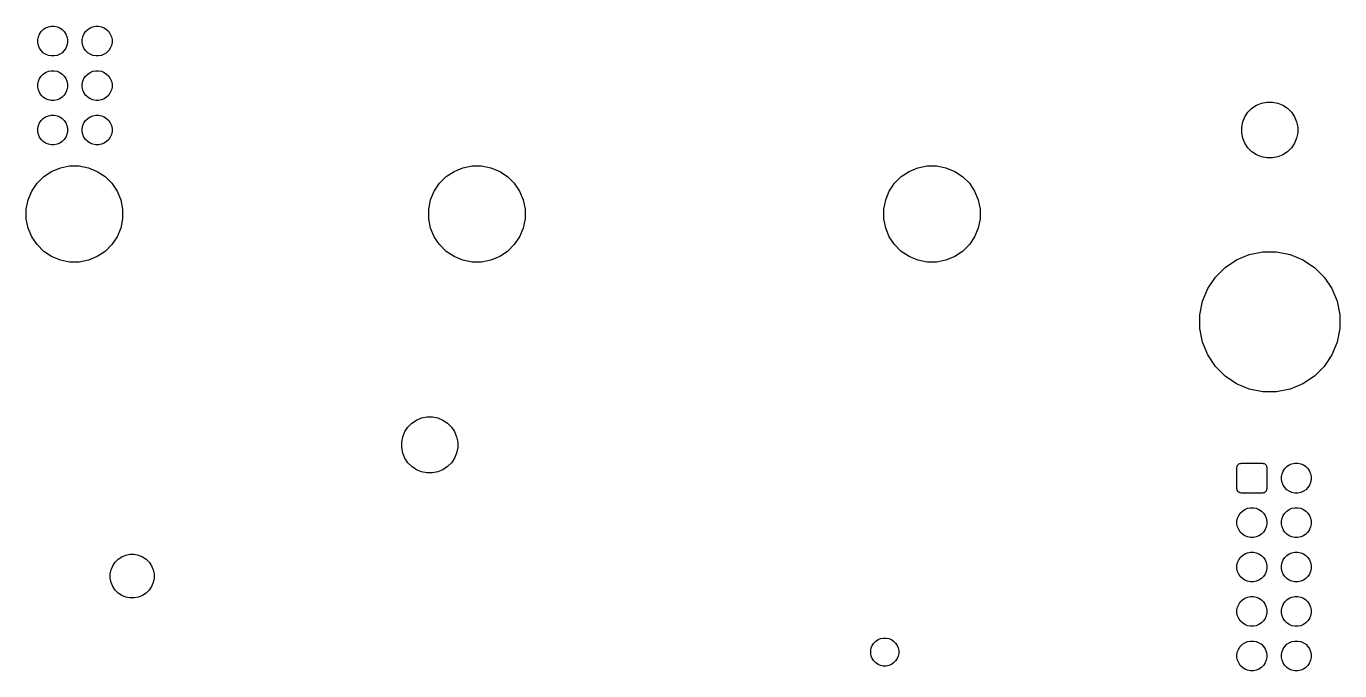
# Model space of a CAD drawing. Extents: x 52 to 127, y -189 to -26.
# Drawn here: x 52 to 127, y -148.9 to -112.1 of the extents above; entities that cross this region are included whole.
import ezdxf

# ---------------------------------------------------------------- set-up
doc = ezdxf.new("R2010")
doc.units = 0
doc.layers.add('BLACK', color=7, linetype='CONTINUOUS')

msp = doc.modelspace()

# ---------------------------------------------------------------- linework, layer by layer
at = {"layer": 'BLACK', "linetype": 'CONTINUOUS'}
for p, q in [((52.6427, -112.672), (52.7067, -112.517)), ((52.7067, -112.517), (52.7998, -112.378)), ((52.7998, -112.378), (52.9182, -112.26)), ((52.9182, -112.26), (53.0574, -112.167)), ((53.0574, -112.167), (53.2121, -112.103)), ((53.2121, -112.103), (53.3763, -112.07)), ((53.3763, -112.07), (53.5437, -112.07)), ((53.5437, -112.07), (53.7079, -112.103)), ((53.7079, -112.103), (53.8626, -112.167)), ((53.8626, -112.167), (54.0018, -112.26)), ((54.0018, -112.26), (54.1202, -112.378)), ((54.1202, -112.378), (54.2133, -112.517)), ((54.2133, -112.517), (54.2773, -112.672)), ((55.1827, -112.672), (55.2467, -112.517)), ((55.2467, -112.517), (55.3398, -112.378)), ((55.3398, -112.378), (55.4582, -112.26)), ((55.4582, -112.26), (55.5974, -112.167)), ((55.5974, -112.167), (55.7521, -112.103)), ((55.7521, -112.103), (55.9163, -112.07)), ((55.9163, -112.07), (56.0837, -112.07)), ((56.0837, -112.07), (56.2479, -112.103)), ((56.2479, -112.103), (56.4026, -112.167)), ((56.4026, -112.167), (56.5418, -112.26)), ((56.5418, -112.26), (56.6602, -112.378)), ((56.6602, -112.378), (56.7533, -112.517)), ((56.7533, -112.517), (56.8173, -112.672)), ((52.61, -112.836), (52.6427, -112.672)), ((52.61, -113.004), (52.61, -112.836)), ((52.6427, -113.168), (52.61, -113.004)), ((52.7067, -113.323), (52.6427, -113.168)), ((52.7998, -113.462), (52.7067, -113.323)), ((54.2133, -113.323), (54.1202, -113.462)), ((54.2773, -113.168), (54.2133, -113.323)), ((54.2773, -112.672), (54.31, -112.836)), ((54.31, -113.004), (54.2773, -113.168)), ((54.31, -112.836), (54.31, -113.004)), ((55.15, -112.836), (55.1827, -112.672)), ((55.15, -113.004), (55.15, -112.836)), ((55.1827, -113.168), (55.15, -113.004)), ((55.2467, -113.323), (55.1827, -113.168)), ((55.3398, -113.462), (55.2467, -113.323)), ((56.7533, -113.323), (56.6602, -113.462)), ((56.8173, -113.168), (56.7533, -113.323)), ((56.8173, -112.672), (56.85, -112.836)), ((56.85, -113.004), (56.8173, -113.168)), ((56.85, -112.836), (56.85, -113.004)), ((52.9182, -113.58), (52.7998, -113.462)), ((53.0574, -113.673), (52.9182, -113.58)), ((53.2121, -113.737), (53.0574, -113.673)), ((53.3763, -113.77), (53.2121, -113.737)), ((53.5437, -113.77), (53.3763, -113.77)), ((53.7079, -113.737), (53.5437, -113.77)), ((53.8626, -113.673), (53.7079, -113.737)), ((54.0018, -113.58), (53.8626, -113.673)), ((54.1202, -113.462), (54.0018, -113.58)), ((55.4582, -113.58), (55.3398, -113.462)), ((55.5974, -113.673), (55.4582, -113.58)), ((55.7521, -113.737), (55.5974, -113.673)), ((55.9163, -113.77), (55.7521, -113.737)), ((56.0837, -113.77), (55.9163, -113.77)), ((56.2479, -113.737), (56.0837, -113.77)), ((56.4026, -113.673), (56.2479, -113.737)), ((56.5418, -113.58), (56.4026, -113.673)), ((56.6602, -113.462), (56.5418, -113.58)), ((52.7998, -114.918), (52.9182, -114.8)), ((52.9182, -114.8), (53.0574, -114.707)), ((53.0574, -114.707), (53.2121, -114.643)), ((53.2121, -114.643), (53.3763, -114.61)), ((53.3763, -114.61), (53.5437, -114.61)), ((53.5437, -114.61), (53.7079, -114.643)), ((53.7079, -114.643), (53.8626, -114.707)), ((53.8626, -114.707), (54.0018, -114.8)), ((54.0018, -114.8), (54.1202, -114.918)), ((55.3398, -114.918), (55.4582, -114.8)), ((55.4582, -114.8), (55.5974, -114.707)), ((55.5974, -114.707), (55.7521, -114.643)), ((55.7521, -114.643), (55.9163, -114.61)), ((55.9163, -114.61), (56.0837, -114.61)), ((56.0837, -114.61), (56.2479, -114.643)), ((56.2479, -114.643), (56.4026, -114.707)), ((56.4026, -114.707), (56.5418, -114.8)), ((56.5418, -114.8), (56.6602, -114.918)), ((52.61, -115.376), (52.6427, -115.212)), ((52.61, -115.544), (52.61, -115.376)), ((52.6427, -115.708), (52.61, -115.544)), ((52.6427, -115.212), (52.7067, -115.057)), ((52.7067, -115.057), (52.7998, -114.918)), ((54.1202, -114.918), (54.2133, -115.057)), ((54.2133, -115.057), (54.2773, -115.212)), ((54.2773, -115.212), (54.31, -115.376)), ((54.31, -115.544), (54.2773, -115.708)), ((54.31, -115.376), (54.31, -115.544)), ((55.15, -115.376), (55.1827, -115.212)), ((55.15, -115.544), (55.15, -115.376)), ((55.1827, -115.708), (55.15, -115.544)), ((55.1827, -115.212), (55.2467, -115.057)), ((55.2467, -115.057), (55.3398, -114.918)), ((56.6602, -114.918), (56.7533, -115.057)), ((56.7533, -115.057), (56.8173, -115.212)), ((56.8173, -115.212), (56.85, -115.376)), ((56.85, -115.544), (56.8173, -115.708)), ((56.85, -115.376), (56.85, -115.544)), ((52.7067, -115.863), (52.6427, -115.708)), ((52.7998, -116.002), (52.7067, -115.863)), ((52.9182, -116.12), (52.7998, -116.002)), ((53.0574, -116.213), (52.9182, -116.12)), ((53.2121, -116.277), (53.0574, -116.213)), ((53.3763, -116.31), (53.2121, -116.277)), ((53.5437, -116.31), (53.3763, -116.31)), ((53.7079, -116.277), (53.5437, -116.31)), ((53.8626, -116.213), (53.7079, -116.277)), ((54.0018, -116.12), (53.8626, -116.213)), ((54.1202, -116.002), (54.0018, -116.12)), ((54.2133, -115.863), (54.1202, -116.002)), ((54.2773, -115.708), (54.2133, -115.863)), ((55.2467, -115.863), (55.1827, -115.708)), ((55.3398, -116.002), (55.2467, -115.863)), ((55.4582, -116.12), (55.3398, -116.002)), ((55.5974, -116.213), (55.4582, -116.12)), ((55.7521, -116.277), (55.5974, -116.213)), ((55.9163, -116.31), (55.7521, -116.277)), ((56.0837, -116.31), (55.9163, -116.31)), ((56.2479, -116.277), (56.0837, -116.31)), ((56.4026, -116.213), (56.2479, -116.277)), ((56.5418, -116.12), (56.4026, -116.213)), ((56.6602, -116.002), (56.5418, -116.12)), ((56.7533, -115.863), (56.6602, -116.002)), ((56.8173, -115.708), (56.7533, -115.863)), ((121.582, -117.242), (121.757, -116.98)), ((121.757, -116.98), (121.98, -116.757)), ((121.98, -116.757), (122.242, -116.582)), ((122.242, -116.582), (122.533, -116.461)), ((122.533, -116.461), (122.842, -116.4)), ((122.842, -116.4), (123.158, -116.4)), ((123.158, -116.4), (123.467, -116.461)), ((123.467, -116.461), (123.758, -116.582)), ((123.758, -116.582), (124.02, -116.757)), ((124.02, -116.757), (124.243, -116.98)), ((124.243, -116.98), (124.418, -117.242)), ((52.61, -117.916), (52.6427, -117.752)), ((52.6427, -117.752), (52.7067, -117.597)), ((52.7067, -117.597), (52.7998, -117.458)), ((52.7998, -117.458), (52.9182, -117.34)), ((52.9182, -117.34), (53.0574, -117.247)), ((53.0574, -117.247), (53.2121, -117.183)), ((53.2121, -117.183), (53.3763, -117.15)), ((53.3763, -117.15), (53.5437, -117.15)), ((53.5437, -117.15), (53.7079, -117.183)), ((53.7079, -117.183), (53.8626, -117.247)), ((53.8626, -117.247), (54.0018, -117.34)), ((54.0018, -117.34), (54.1202, -117.458)), ((54.1202, -117.458), (54.2133, -117.597)), ((54.2133, -117.597), (54.2773, -117.752)), ((54.2773, -117.752), (54.31, -117.916)), ((55.15, -117.916), (55.1827, -117.752)), ((55.1827, -117.752), (55.2467, -117.597)), ((55.2467, -117.597), (55.3398, -117.458)), ((55.3398, -117.458), (55.4582, -117.34)), ((55.4582, -117.34), (55.5974, -117.247)), ((55.5974, -117.247), (55.7521, -117.183)), ((55.7521, -117.183), (55.9163, -117.15)), ((55.9163, -117.15), (56.0837, -117.15)), ((56.0837, -117.15), (56.2479, -117.183)), ((56.2479, -117.183), (56.4026, -117.247)), ((56.4026, -117.247), (56.5418, -117.34)), ((56.5418, -117.34), (56.6602, -117.458)), ((56.6602, -117.458), (56.7533, -117.597)), ((56.7533, -117.597), (56.8173, -117.752)), ((56.8173, -117.752), (56.85, -117.916)), ((121.4, -117.842), (121.461, -117.533)), ((121.461, -117.533), (121.582, -117.242)), ((124.418, -117.242), (124.539, -117.533)), ((124.539, -117.533), (124.6, -117.842)), ((52.61, -118.084), (52.61, -117.916)), ((52.6427, -118.248), (52.61, -118.084)), ((52.7067, -118.403), (52.6427, -118.248)), ((52.7998, -118.542), (52.7067, -118.403)), ((52.9182, -118.66), (52.7998, -118.542)), ((54.1202, -118.542), (54.0018, -118.66)), ((54.2133, -118.403), (54.1202, -118.542)), ((54.2773, -118.248), (54.2133, -118.403)), ((54.31, -118.084), (54.2773, -118.248)), ((54.31, -117.916), (54.31, -118.084)), ((55.15, -118.084), (55.15, -117.916)), ((55.1827, -118.248), (55.15, -118.084)), ((55.2467, -118.403), (55.1827, -118.248)), ((55.3398, -118.542), (55.2467, -118.403)), ((55.4582, -118.66), (55.3398, -118.542)), ((56.6602, -118.542), (56.5418, -118.66)), ((56.7533, -118.403), (56.6602, -118.542)), ((56.8173, -118.248), (56.7533, -118.403)), ((56.85, -118.084), (56.8173, -118.248)), ((56.85, -117.916), (56.85, -118.084)), ((121.4, -118.158), (121.4, -117.842)), ((121.461, -118.467), (121.4, -118.158)), ((121.582, -118.758), (121.461, -118.467)), ((124.539, -118.467), (124.418, -118.758)), ((124.6, -118.158), (124.539, -118.467)), ((124.6, -117.842), (124.6, -118.158)), ((53.0574, -118.753), (52.9182, -118.66)), ((53.2121, -118.817), (53.0574, -118.753)), ((53.3763, -118.85), (53.2121, -118.817)), ((53.5437, -118.85), (53.3763, -118.85)), ((53.7079, -118.817), (53.5437, -118.85)), ((53.8626, -118.753), (53.7079, -118.817)), ((54.0018, -118.66), (53.8626, -118.753)), ((55.5974, -118.753), (55.4582, -118.66)), ((55.7521, -118.817), (55.5974, -118.753)), ((55.9163, -118.85), (55.7521, -118.817)), ((56.0837, -118.85), (55.9163, -118.85)), ((56.2479, -118.817), (56.0837, -118.85)), ((56.4026, -118.753), (56.2479, -118.817)), ((56.5418, -118.66), (56.4026, -118.753)), ((121.757, -119.02), (121.582, -118.758)), ((121.98, -119.243), (121.757, -119.02)), ((122.242, -119.418), (121.98, -119.243)), ((124.02, -119.243), (123.758, -119.418)), ((124.243, -119.02), (124.02, -119.243)), ((124.418, -118.758), (124.243, -119.02)), ((53.8979, -120.156), (54.4291, -120.05)), ((54.4291, -120.05), (54.9709, -120.05)), ((54.9709, -120.05), (55.5021, -120.156)), ((76.8979, -120.156), (77.4291, -120.05)), ((77.4291, -120.05), (77.9709, -120.05)), ((77.9709, -120.05), (78.5021, -120.156)), ((102.898, -120.156), (103.429, -120.05)), ((103.429, -120.05), (103.971, -120.05)), ((103.971, -120.05), (104.502, -120.156)), ((122.533, -119.539), (122.242, -119.418)), ((122.842, -119.6), (122.533, -119.539)), ((123.158, -119.6), (122.842, -119.6)), ((123.467, -119.539), (123.158, -119.6)), ((123.758, -119.418), (123.467, -119.539)), ((52.5639, -121.047), (52.947, -120.664)), ((52.947, -120.664), (53.3974, -120.363)), ((53.3974, -120.363), (53.8979, -120.156)), ((55.5021, -120.156), (56.0026, -120.363)), ((56.0026, -120.363), (56.453, -120.664)), ((56.453, -120.664), (56.8361, -121.047)), ((75.5639, -121.047), (75.947, -120.664)), ((75.947, -120.664), (76.3974, -120.363)), ((76.3974, -120.363), (76.8979, -120.156)), ((78.5021, -120.156), (79.0026, -120.363)), ((79.0026, -120.363), (79.453, -120.664)), ((79.453, -120.664), (79.8361, -121.047)), ((101.564, -121.047), (101.947, -120.664)), ((101.947, -120.664), (102.397, -120.363)), ((102.397, -120.363), (102.898, -120.156)), ((104.502, -120.156), (105.003, -120.363)), ((105.003, -120.363), (105.453, -120.664)), ((105.453, -120.664), (105.836, -121.047)), ((52.0557, -121.998), (52.263, -121.497)), ((52.263, -121.497), (52.5639, -121.047)), ((56.8361, -121.047), (57.137, -121.497)), ((57.137, -121.497), (57.3443, -121.998)), ((75.0557, -121.998), (75.263, -121.497)), ((75.263, -121.497), (75.5639, -121.047)), ((79.8361, -121.047), (80.137, -121.497)), ((80.137, -121.497), (80.3443, -121.998)), ((101.056, -121.998), (101.263, -121.497)), ((101.263, -121.497), (101.564, -121.047)), ((105.836, -121.047), (106.137, -121.497)), ((106.137, -121.497), (106.344, -121.998)), ((51.95, -122.529), (52.0557, -121.998)), ((57.3443, -121.998), (57.45, -122.529)), ((74.95, -122.529), (75.0557, -121.998)), ((80.3443, -121.998), (80.45, -122.529)), ((100.95, -122.529), (101.056, -121.998)), ((106.344, -121.998), (106.45, -122.529)), ((51.95, -123.071), (51.95, -122.529)), ((52.0557, -123.602), (51.95, -123.071)), ((57.45, -123.071), (57.3443, -123.602)), ((57.45, -122.529), (57.45, -123.071)), ((74.95, -123.071), (74.95, -122.529)), ((75.0557, -123.602), (74.95, -123.071)), ((80.45, -123.071), (80.3443, -123.602)), ((80.45, -122.529), (80.45, -123.071)), ((100.95, -123.071), (100.95, -122.529)), ((101.056, -123.602), (100.95, -123.071)), ((106.45, -123.071), (106.344, -123.602)), ((106.45, -122.529), (106.45, -123.071)), ((52.263, -124.103), (52.0557, -123.602)), ((57.3443, -123.602), (57.137, -124.103)), ((75.263, -124.103), (75.0557, -123.602)), ((80.3443, -123.602), (80.137, -124.103)), ((101.263, -124.103), (101.056, -123.602)), ((106.344, -123.602), (106.137, -124.103)), ((52.5639, -124.553), (52.263, -124.103)), ((52.947, -124.936), (52.5639, -124.553)), ((56.8361, -124.553), (56.453, -124.936)), ((57.137, -124.103), (56.8361, -124.553)), ((75.5639, -124.553), (75.263, -124.103)), ((75.947, -124.936), (75.5639, -124.553)), ((79.8361, -124.553), (79.453, -124.936)), ((80.137, -124.103), (79.8361, -124.553)), ((101.564, -124.553), (101.263, -124.103)), ((101.947, -124.936), (101.564, -124.553)), ((105.836, -124.553), (105.453, -124.936)), ((106.137, -124.103), (105.836, -124.553)), ((53.3974, -125.237), (52.947, -124.936)), ((53.8979, -125.444), (53.3974, -125.237)), ((56.0026, -125.237), (55.5021, -125.444)), ((56.453, -124.936), (56.0026, -125.237)), ((76.3974, -125.237), (75.947, -124.936)), ((76.8979, -125.444), (76.3974, -125.237)), ((79.0026, -125.237), (78.5021, -125.444)), ((79.453, -124.936), (79.0026, -125.237)), ((102.397, -125.237), (101.947, -124.936)), ((102.898, -125.444), (102.397, -125.237)), ((105.003, -125.237), (104.502, -125.444)), ((105.453, -124.936), (105.003, -125.237)), ((121.105, -125.415), (121.833, -125.114)), ((121.833, -125.114), (122.606, -124.96)), ((122.606, -124.96), (123.394, -124.96)), ((123.394, -124.96), (124.167, -125.114)), ((124.167, -125.114), (124.895, -125.415)), ((54.4291, -125.55), (53.8979, -125.444)), ((54.9709, -125.55), (54.4291, -125.55)), ((55.5021, -125.444), (54.9709, -125.55)), ((77.4291, -125.55), (76.8979, -125.444)), ((77.9709, -125.55), (77.4291, -125.55)), ((78.5021, -125.444), (77.9709, -125.55)), ((103.429, -125.55), (102.898, -125.444)), ((103.971, -125.55), (103.429, -125.55)), ((104.502, -125.444), (103.971, -125.55)), ((119.893, -126.41), (120.45, -125.853)), ((120.45, -125.853), (121.105, -125.415)), ((124.895, -125.415), (125.55, -125.853)), ((125.55, -125.853), (126.107, -126.41)), ((119.455, -127.065), (119.893, -126.41)), ((126.107, -126.41), (126.545, -127.065)), ((119.154, -127.793), (119.455, -127.065)), ((126.545, -127.065), (126.846, -127.793)), ((119, -128.566), (119.154, -127.793)), ((126.846, -127.793), (127, -128.566)), ((119, -129.354), (119, -128.566)), ((127, -128.566), (127, -129.354)), ((119.154, -130.127), (119, -129.354)), ((127, -129.354), (126.846, -130.127)), ((119.455, -130.855), (119.154, -130.127)), ((126.846, -130.127), (126.545, -130.855)), ((119.893, -131.51), (119.455, -130.855)), ((126.545, -130.855), (126.107, -131.51)), ((120.45, -132.067), (119.893, -131.51)), ((121.105, -132.505), (120.45, -132.067)), ((125.55, -132.067), (124.895, -132.505)), ((126.107, -131.51), (125.55, -132.067)), ((121.833, -132.806), (121.105, -132.505)), ((122.606, -132.96), (121.833, -132.806)), ((124.167, -132.806), (123.394, -132.96)), ((124.895, -132.505), (124.167, -132.806)), ((123.394, -132.96), (122.606, -132.96)), ((73.5821, -135.242), (73.7572, -134.98)), ((73.7572, -134.98), (73.9801, -134.757)), ((73.9801, -134.757), (74.2421, -134.582)), ((74.2421, -134.582), (74.5333, -134.461)), ((74.5333, -134.461), (74.8424, -134.4)), ((74.8424, -134.4), (75.1576, -134.4)), ((75.1576, -134.4), (75.4667, -134.461)), ((75.4667, -134.461), (75.7579, -134.582)), ((75.7579, -134.582), (76.0199, -134.757)), ((76.0199, -134.757), (76.2428, -134.98)), ((76.2428, -134.98), (76.4179, -135.242)), ((73.4, -135.842), (73.4615, -135.533)), ((73.4615, -135.533), (73.5821, -135.242)), ((76.4179, -135.242), (76.5385, -135.533)), ((76.5385, -135.533), (76.6, -135.842)), ((73.4, -136.158), (73.4, -135.842)), ((73.4615, -136.467), (73.4, -136.158)), ((73.5821, -136.758), (73.4615, -136.467)), ((76.5385, -136.467), (76.4179, -136.758)), ((76.6, -136.158), (76.5385, -136.467)), ((76.6, -135.842), (76.6, -136.158)), ((73.7572, -137.02), (73.5821, -136.758)), ((73.9801, -137.243), (73.7572, -137.02)), ((74.2421, -137.418), (73.9801, -137.243)), ((76.0199, -137.243), (75.7579, -137.418)), ((76.2428, -137.02), (76.0199, -137.243)), ((76.4179, -136.758), (76.2428, -137.02)), ((121.13, -137.3), (121.135, -137.251)), ((121.13, -138.5), (121.13, -137.3)), ((121.135, -137.251), (121.149, -137.204)), ((121.149, -137.204), (121.172, -137.161)), ((121.172, -137.161), (121.203, -137.123)), ((121.203, -137.123), (121.241, -137.092)), ((121.241, -137.092), (121.284, -137.069)), ((121.284, -137.069), (121.331, -137.055)), ((121.331, -137.055), (121.38, -137.05)), ((121.38, -137.05), (122.58, -137.05)), ((122.58, -137.05), (122.629, -137.055)), ((122.629, -137.055), (122.676, -137.069)), ((122.676, -137.069), (122.719, -137.092)), ((122.719, -137.092), (122.757, -137.123)), ((122.757, -137.123), (122.788, -137.161)), ((122.788, -137.161), (122.811, -137.204)), ((122.811, -137.204), (122.825, -137.251)), ((122.825, -137.251), (122.83, -137.3)), ((122.83, -137.3), (122.83, -138.5)), ((123.86, -137.358), (123.978, -137.24)), ((123.978, -137.24), (124.117, -137.147)), ((124.117, -137.147), (124.272, -137.083)), ((124.272, -137.083), (124.436, -137.05)), ((124.436, -137.05), (124.604, -137.05)), ((124.604, -137.05), (124.768, -137.083)), ((124.768, -137.083), (124.923, -137.147)), ((124.923, -137.147), (125.062, -137.24)), ((125.062, -137.24), (125.18, -137.358)), ((74.5333, -137.539), (74.2421, -137.418)), ((74.8424, -137.6), (74.5333, -137.539)), ((75.1576, -137.6), (74.8424, -137.6)), ((75.4667, -137.539), (75.1576, -137.6)), ((75.7579, -137.418), (75.4667, -137.539)), ((123.67, -137.816), (123.703, -137.652)), ((123.67, -137.984), (123.67, -137.816)), ((123.703, -138.148), (123.67, -137.984)), ((123.703, -137.652), (123.767, -137.497)), ((123.767, -137.497), (123.86, -137.358)), ((125.18, -137.358), (125.273, -137.497)), ((125.273, -137.497), (125.337, -137.652)), ((125.337, -137.652), (125.37, -137.816)), ((125.37, -137.984), (125.337, -138.148)), ((125.37, -137.816), (125.37, -137.984)), ((121.135, -138.549), (121.13, -138.5)), ((121.149, -138.596), (121.135, -138.549)), ((121.172, -138.639), (121.149, -138.596)), ((121.203, -138.677), (121.172, -138.639)), ((121.241, -138.708), (121.203, -138.677)), ((121.284, -138.731), (121.241, -138.708)), ((121.331, -138.745), (121.284, -138.731)), ((121.38, -138.75), (121.331, -138.745)), ((122.58, -138.75), (121.38, -138.75)), ((122.629, -138.745), (122.58, -138.75)), ((122.676, -138.731), (122.629, -138.745)), ((122.719, -138.708), (122.676, -138.731)), ((122.757, -138.677), (122.719, -138.708)), ((122.788, -138.639), (122.757, -138.677)), ((122.811, -138.596), (122.788, -138.639)), ((122.825, -138.549), (122.811, -138.596)), ((122.83, -138.5), (122.825, -138.549)), ((123.767, -138.303), (123.703, -138.148)), ((123.86, -138.442), (123.767, -138.303)), ((123.978, -138.56), (123.86, -138.442)), ((124.117, -138.653), (123.978, -138.56)), ((124.272, -138.717), (124.117, -138.653)), ((124.436, -138.75), (124.272, -138.717)), ((124.604, -138.75), (124.436, -138.75)), ((124.768, -138.717), (124.604, -138.75)), ((124.923, -138.653), (124.768, -138.717)), ((125.062, -138.56), (124.923, -138.653)), ((125.18, -138.442), (125.062, -138.56)), ((125.273, -138.303), (125.18, -138.442)), ((125.337, -138.148), (125.273, -138.303)), ((121.732, -139.623), (121.896, -139.59)), ((121.896, -139.59), (122.064, -139.59)), ((122.064, -139.59), (122.228, -139.623)), ((124.272, -139.623), (124.436, -139.59)), ((124.436, -139.59), (124.604, -139.59)), ((124.604, -139.59), (124.768, -139.623)), ((121.13, -140.356), (121.163, -140.192)), ((121.163, -140.192), (121.227, -140.037)), ((121.227, -140.037), (121.32, -139.898)), ((121.32, -139.898), (121.438, -139.78)), ((121.438, -139.78), (121.577, -139.687)), ((121.577, -139.687), (121.732, -139.623)), ((122.228, -139.623), (122.383, -139.687)), ((122.383, -139.687), (122.522, -139.78)), ((122.522, -139.78), (122.64, -139.898)), ((122.64, -139.898), (122.733, -140.037)), ((122.733, -140.037), (122.797, -140.192)), ((122.797, -140.192), (122.83, -140.356)), ((123.67, -140.356), (123.703, -140.192)), ((123.703, -140.192), (123.767, -140.037)), ((123.767, -140.037), (123.86, -139.898)), ((123.86, -139.898), (123.978, -139.78)), ((123.978, -139.78), (124.117, -139.687)), ((124.117, -139.687), (124.272, -139.623)), ((124.768, -139.623), (124.923, -139.687)), ((124.923, -139.687), (125.062, -139.78)), ((125.062, -139.78), (125.18, -139.898)), ((125.18, -139.898), (125.273, -140.037)), ((125.273, -140.037), (125.337, -140.192)), ((125.337, -140.192), (125.37, -140.356)), ((121.13, -140.524), (121.13, -140.356)), ((121.163, -140.688), (121.13, -140.524)), ((121.227, -140.843), (121.163, -140.688)), ((121.32, -140.982), (121.227, -140.843)), ((121.438, -141.1), (121.32, -140.982)), ((122.64, -140.982), (122.522, -141.1)), ((122.733, -140.843), (122.64, -140.982)), ((122.797, -140.688), (122.733, -140.843)), ((122.83, -140.524), (122.797, -140.688)), ((122.83, -140.356), (122.83, -140.524)), ((123.67, -140.524), (123.67, -140.356)), ((123.703, -140.688), (123.67, -140.524)), ((123.767, -140.843), (123.703, -140.688)), ((123.86, -140.982), (123.767, -140.843)), ((123.978, -141.1), (123.86, -140.982)), ((125.18, -140.982), (125.062, -141.1)), ((125.273, -140.843), (125.18, -140.982)), ((125.337, -140.688), (125.273, -140.843)), ((125.37, -140.524), (125.337, -140.688)), ((125.37, -140.356), (125.37, -140.524)), ((121.577, -141.193), (121.438, -141.1)), ((121.732, -141.257), (121.577, -141.193)), ((121.896, -141.29), (121.732, -141.257)), ((122.064, -141.29), (121.896, -141.29)), ((122.228, -141.257), (122.064, -141.29)), ((122.383, -141.193), (122.228, -141.257)), ((122.522, -141.1), (122.383, -141.193)), ((124.117, -141.193), (123.978, -141.1)), ((124.272, -141.257), (124.117, -141.193)), ((124.436, -141.29), (124.272, -141.257)), ((124.604, -141.29), (124.436, -141.29)), ((124.768, -141.257), (124.604, -141.29)), ((124.923, -141.193), (124.768, -141.257)), ((125.062, -141.1), (124.923, -141.193)), ((57.0291, -142.703), (57.2032, -142.529)), ((57.2032, -142.529), (57.4079, -142.392)), ((57.4079, -142.392), (57.6354, -142.298)), ((57.6354, -142.298), (57.8769, -142.25)), ((57.8769, -142.25), (58.1231, -142.25)), ((58.1231, -142.25), (58.3646, -142.298)), ((58.3646, -142.298), (58.5921, -142.392)), ((58.5921, -142.392), (58.7968, -142.529)), ((58.7968, -142.529), (58.9709, -142.703)), ((121.163, -142.732), (121.227, -142.577)), ((121.227, -142.577), (121.32, -142.438)), ((121.32, -142.438), (121.438, -142.32)), ((121.438, -142.32), (121.577, -142.227)), ((121.577, -142.227), (121.732, -142.163)), ((121.732, -142.163), (121.896, -142.13)), ((121.896, -142.13), (122.064, -142.13)), ((122.064, -142.13), (122.228, -142.163)), ((122.228, -142.163), (122.383, -142.227)), ((122.383, -142.227), (122.522, -142.32)), ((122.522, -142.32), (122.64, -142.438)), ((122.64, -142.438), (122.733, -142.577)), ((122.733, -142.577), (122.797, -142.732)), ((123.703, -142.732), (123.767, -142.577)), ((123.767, -142.577), (123.86, -142.438)), ((123.86, -142.438), (123.978, -142.32)), ((123.978, -142.32), (124.117, -142.227)), ((124.117, -142.227), (124.272, -142.163)), ((124.272, -142.163), (124.436, -142.13)), ((124.436, -142.13), (124.604, -142.13)), ((124.604, -142.13), (124.768, -142.163)), ((124.768, -142.163), (124.923, -142.227)), ((124.923, -142.227), (125.062, -142.32)), ((125.062, -142.32), (125.18, -142.438)), ((125.18, -142.438), (125.273, -142.577)), ((125.273, -142.577), (125.337, -142.732)), ((56.75, -143.377), (56.798, -143.135)), ((56.798, -143.135), (56.8923, -142.908)), ((56.8923, -142.908), (57.0291, -142.703)), ((58.9709, -142.703), (59.1077, -142.908)), ((59.1077, -142.908), (59.202, -143.135)), ((59.202, -143.135), (59.25, -143.377)), ((121.13, -142.896), (121.163, -142.732)), ((121.13, -143.064), (121.13, -142.896)), ((121.163, -143.228), (121.13, -143.064)), ((121.227, -143.383), (121.163, -143.228)), ((122.797, -143.228), (122.733, -143.383)), ((122.797, -142.732), (122.83, -142.896)), ((122.83, -143.064), (122.797, -143.228)), ((122.83, -142.896), (122.83, -143.064)), ((123.67, -142.896), (123.703, -142.732)), ((123.67, -143.064), (123.67, -142.896)), ((123.703, -143.228), (123.67, -143.064)), ((123.767, -143.383), (123.703, -143.228)), ((125.337, -143.228), (125.273, -143.383)), ((125.337, -142.732), (125.37, -142.896)), ((125.37, -143.064), (125.337, -143.228)), ((125.37, -142.896), (125.37, -143.064)), ((56.75, -143.623), (56.75, -143.377)), ((56.798, -143.865), (56.75, -143.623)), ((56.8923, -144.092), (56.798, -143.865)), ((57.0291, -144.297), (56.8923, -144.092)), ((59.1077, -144.092), (58.9709, -144.297)), ((59.202, -143.865), (59.1077, -144.092)), ((59.25, -143.623), (59.202, -143.865)), ((59.25, -143.377), (59.25, -143.623)), ((121.32, -143.522), (121.227, -143.383)), ((121.438, -143.64), (121.32, -143.522)), ((121.577, -143.733), (121.438, -143.64)), ((121.732, -143.797), (121.577, -143.733)), ((121.896, -143.83), (121.732, -143.797)), ((122.064, -143.83), (121.896, -143.83)), ((122.228, -143.797), (122.064, -143.83)), ((122.383, -143.733), (122.228, -143.797)), ((122.522, -143.64), (122.383, -143.733)), ((122.64, -143.522), (122.522, -143.64)), ((122.733, -143.383), (122.64, -143.522)), ((123.86, -143.522), (123.767, -143.383)), ((123.978, -143.64), (123.86, -143.522)), ((124.117, -143.733), (123.978, -143.64)), ((124.272, -143.797), (124.117, -143.733)), ((124.436, -143.83), (124.272, -143.797)), ((124.604, -143.83), (124.436, -143.83)), ((124.768, -143.797), (124.604, -143.83)), ((124.923, -143.733), (124.768, -143.797)), ((125.062, -143.64), (124.923, -143.733)), ((125.18, -143.522), (125.062, -143.64)), ((125.273, -143.383), (125.18, -143.522)), ((57.2032, -144.471), (57.0291, -144.297)), ((57.4079, -144.608), (57.2032, -144.471)), ((57.6354, -144.702), (57.4079, -144.608)), ((57.8769, -144.75), (57.6354, -144.702)), ((58.1231, -144.75), (57.8769, -144.75)), ((58.3646, -144.702), (58.1231, -144.75)), ((58.5921, -144.608), (58.3646, -144.702)), ((58.7968, -144.471), (58.5921, -144.608)), ((58.9709, -144.297), (58.7968, -144.471)), ((121.438, -144.86), (121.577, -144.767)), ((121.577, -144.767), (121.732, -144.703)), ((121.732, -144.703), (121.896, -144.67)), ((121.896, -144.67), (122.064, -144.67)), ((122.064, -144.67), (122.228, -144.703)), ((122.228, -144.703), (122.383, -144.767)), ((122.383, -144.767), (122.522, -144.86)), ((123.978, -144.86), (124.117, -144.767)), ((124.117, -144.767), (124.272, -144.703)), ((124.272, -144.703), (124.436, -144.67)), ((124.436, -144.67), (124.604, -144.67)), ((124.604, -144.67), (124.768, -144.703)), ((124.768, -144.703), (124.923, -144.767)), ((124.923, -144.767), (125.062, -144.86)), ((121.13, -145.436), (121.163, -145.272)), ((121.13, -145.604), (121.13, -145.436)), ((121.163, -145.272), (121.227, -145.117)), ((121.227, -145.117), (121.32, -144.978)), ((121.32, -144.978), (121.438, -144.86)), ((122.522, -144.86), (122.64, -144.978)), ((122.64, -144.978), (122.733, -145.117)), ((122.733, -145.117), (122.797, -145.272)), ((122.797, -145.272), (122.83, -145.436)), ((122.83, -145.436), (122.83, -145.604)), ((123.67, -145.436), (123.703, -145.272)), ((123.67, -145.604), (123.67, -145.436)), ((123.703, -145.272), (123.767, -145.117)), ((123.767, -145.117), (123.86, -144.978)), ((123.86, -144.978), (123.978, -144.86)), ((125.062, -144.86), (125.18, -144.978)), ((125.18, -144.978), (125.273, -145.117)), ((125.273, -145.117), (125.337, -145.272)), ((125.337, -145.272), (125.37, -145.436)), ((125.37, -145.436), (125.37, -145.604)), ((121.163, -145.768), (121.13, -145.604)), ((121.227, -145.923), (121.163, -145.768)), ((121.32, -146.062), (121.227, -145.923)), ((121.438, -146.18), (121.32, -146.062)), ((121.577, -146.273), (121.438, -146.18)), ((121.732, -146.337), (121.577, -146.273)), ((121.896, -146.37), (121.732, -146.337)), ((122.228, -146.337), (122.064, -146.37)), ((122.383, -146.273), (122.228, -146.337)), ((122.522, -146.18), (122.383, -146.273)), ((122.64, -146.062), (122.522, -146.18)), ((122.733, -145.923), (122.64, -146.062)), ((122.797, -145.768), (122.733, -145.923)), ((122.83, -145.604), (122.797, -145.768)), ((123.703, -145.768), (123.67, -145.604)), ((123.767, -145.923), (123.703, -145.768)), ((123.86, -146.062), (123.767, -145.923)), ((123.978, -146.18), (123.86, -146.062)), ((124.117, -146.273), (123.978, -146.18)), ((124.272, -146.337), (124.117, -146.273)), ((124.436, -146.37), (124.272, -146.337)), ((124.768, -146.337), (124.604, -146.37)), ((124.923, -146.273), (124.768, -146.337)), ((125.062, -146.18), (124.923, -146.273)), ((125.18, -146.062), (125.062, -146.18)), ((125.273, -145.923), (125.18, -146.062)), ((125.337, -145.768), (125.273, -145.923)), ((125.37, -145.604), (125.337, -145.768)), ((100.621, -147.131), (100.767, -147.071)), ((100.767, -147.071), (100.921, -147.04)), ((100.921, -147.04), (101.079, -147.04)), ((101.079, -147.04), (101.233, -147.071)), ((101.233, -147.071), (101.379, -147.131)), ((122.064, -146.37), (121.896, -146.37)), ((124.604, -146.37), (124.436, -146.37)), ((100.2, -147.761), (100.231, -147.607)), ((100.2, -147.919), (100.2, -147.761)), ((100.231, -147.607), (100.291, -147.461)), ((100.291, -147.461), (100.379, -147.33)), ((100.379, -147.33), (100.49, -147.219)), ((100.49, -147.219), (100.621, -147.131)), ((101.379, -147.131), (101.51, -147.219)), ((101.51, -147.219), (101.621, -147.33)), ((101.621, -147.33), (101.709, -147.461)), ((101.709, -147.461), (101.769, -147.607)), ((101.769, -147.607), (101.8, -147.761)), ((101.8, -147.761), (101.8, -147.919)), ((121.13, -147.976), (121.163, -147.812)), ((121.163, -147.812), (121.227, -147.657)), ((121.227, -147.657), (121.32, -147.518)), ((121.32, -147.518), (121.438, -147.4)), ((121.438, -147.4), (121.577, -147.307)), ((121.577, -147.307), (121.732, -147.243)), ((121.732, -147.243), (121.896, -147.21)), ((121.896, -147.21), (122.064, -147.21)), ((122.064, -147.21), (122.228, -147.243)), ((122.228, -147.243), (122.383, -147.307)), ((122.383, -147.307), (122.522, -147.4)), ((122.522, -147.4), (122.64, -147.518)), ((122.64, -147.518), (122.733, -147.657)), ((122.733, -147.657), (122.797, -147.812)), ((122.797, -147.812), (122.83, -147.976)), ((123.67, -147.976), (123.703, -147.812)), ((123.703, -147.812), (123.767, -147.657)), ((123.767, -147.657), (123.86, -147.518)), ((123.86, -147.518), (123.978, -147.4)), ((123.978, -147.4), (124.117, -147.307)), ((124.117, -147.307), (124.272, -147.243)), ((124.272, -147.243), (124.436, -147.21)), ((124.436, -147.21), (124.604, -147.21)), ((124.604, -147.21), (124.768, -147.243)), ((124.768, -147.243), (124.923, -147.307)), ((124.923, -147.307), (125.062, -147.4)), ((125.062, -147.4), (125.18, -147.518)), ((125.18, -147.518), (125.273, -147.657)), ((125.273, -147.657), (125.337, -147.812)), ((125.337, -147.812), (125.37, -147.976)), ((100.231, -148.073), (100.2, -147.919)), ((100.291, -148.219), (100.231, -148.073)), ((100.379, -148.35), (100.291, -148.219)), ((100.49, -148.461), (100.379, -148.35)), ((100.621, -148.549), (100.49, -148.461)), ((100.767, -148.609), (100.621, -148.549)), ((101.379, -148.549), (101.233, -148.609)), ((101.51, -148.461), (101.379, -148.549)), ((101.621, -148.35), (101.51, -148.461)), ((101.709, -148.219), (101.621, -148.35)), ((101.769, -148.073), (101.709, -148.219)), ((101.8, -147.919), (101.769, -148.073)), ((121.13, -148.144), (121.13, -147.976)), ((121.163, -148.308), (121.13, -148.144)), ((121.227, -148.463), (121.163, -148.308)), ((121.32, -148.602), (121.227, -148.463)), ((122.733, -148.463), (122.64, -148.602)), ((122.797, -148.308), (122.733, -148.463)), ((122.83, -148.144), (122.797, -148.308)), ((122.83, -147.976), (122.83, -148.144)), ((123.67, -148.144), (123.67, -147.976)), ((123.703, -148.308), (123.67, -148.144)), ((123.767, -148.463), (123.703, -148.308)), ((123.86, -148.602), (123.767, -148.463)), ((125.273, -148.463), (125.18, -148.602)), ((125.337, -148.308), (125.273, -148.463)), ((125.37, -148.144), (125.337, -148.308)), ((125.37, -147.976), (125.37, -148.144)), ((100.921, -148.64), (100.767, -148.609)), ((101.079, -148.64), (100.921, -148.64)), ((101.233, -148.609), (101.079, -148.64)), ((121.438, -148.72), (121.32, -148.602)), ((121.577, -148.813), (121.438, -148.72)), ((121.732, -148.877), (121.577, -148.813)), ((121.896, -148.91), (121.732, -148.877)), ((122.064, -148.91), (121.896, -148.91)), ((122.228, -148.877), (122.064, -148.91)), ((122.383, -148.813), (122.228, -148.877)), ((122.522, -148.72), (122.383, -148.813)), ((122.64, -148.602), (122.522, -148.72)), ((123.978, -148.72), (123.86, -148.602)), ((124.117, -148.813), (123.978, -148.72)), ((124.272, -148.877), (124.117, -148.813)), ((124.436, -148.91), (124.272, -148.877)), ((124.604, -148.91), (124.436, -148.91)), ((124.768, -148.877), (124.604, -148.91)), ((124.923, -148.813), (124.768, -148.877)), ((125.062, -148.72), (124.923, -148.813)), ((125.18, -148.602), (125.062, -148.72))]:
    msp.add_line(p, q, dxfattribs=at)

doc.saveas('drawing.dxf')
